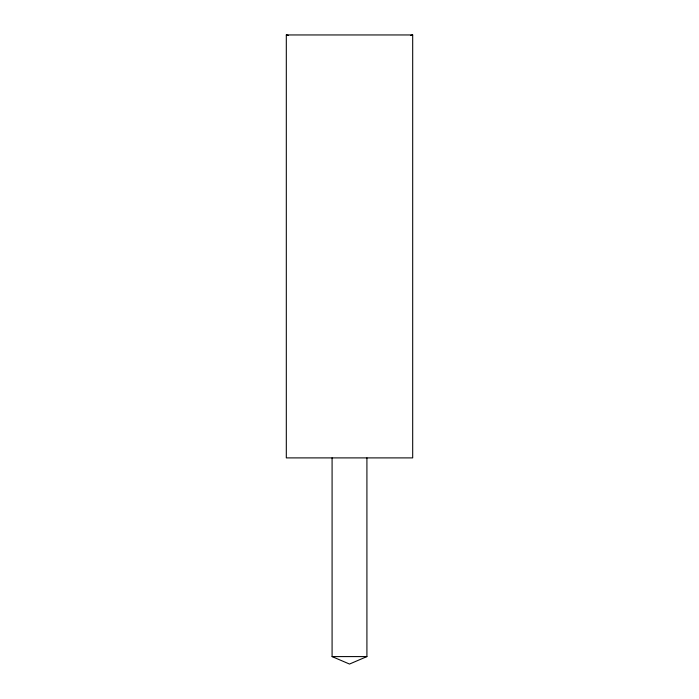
<?xml version="1.0" encoding="UTF-8"?>
<svg xmlns="http://www.w3.org/2000/svg" width="699" height="699" viewBox="0 0 699 699"><rect width="100%" height="100%" fill="white"/><g stroke="black" fill="none" stroke-linecap="round" stroke-linejoin="round"><path stroke-width="1.05" d="M366.914 457.897L366.914 656.588L349.5 664.05L332.086 656.588L332.086 457.897M410.61 35.413L412.69 34.95L412.69 457.897L286.31 457.897L286.31 34.95L412.69 34.95M332.086 656.588L366.914 656.588M286.31 34.95L288.39 35.413"/></g></svg>
